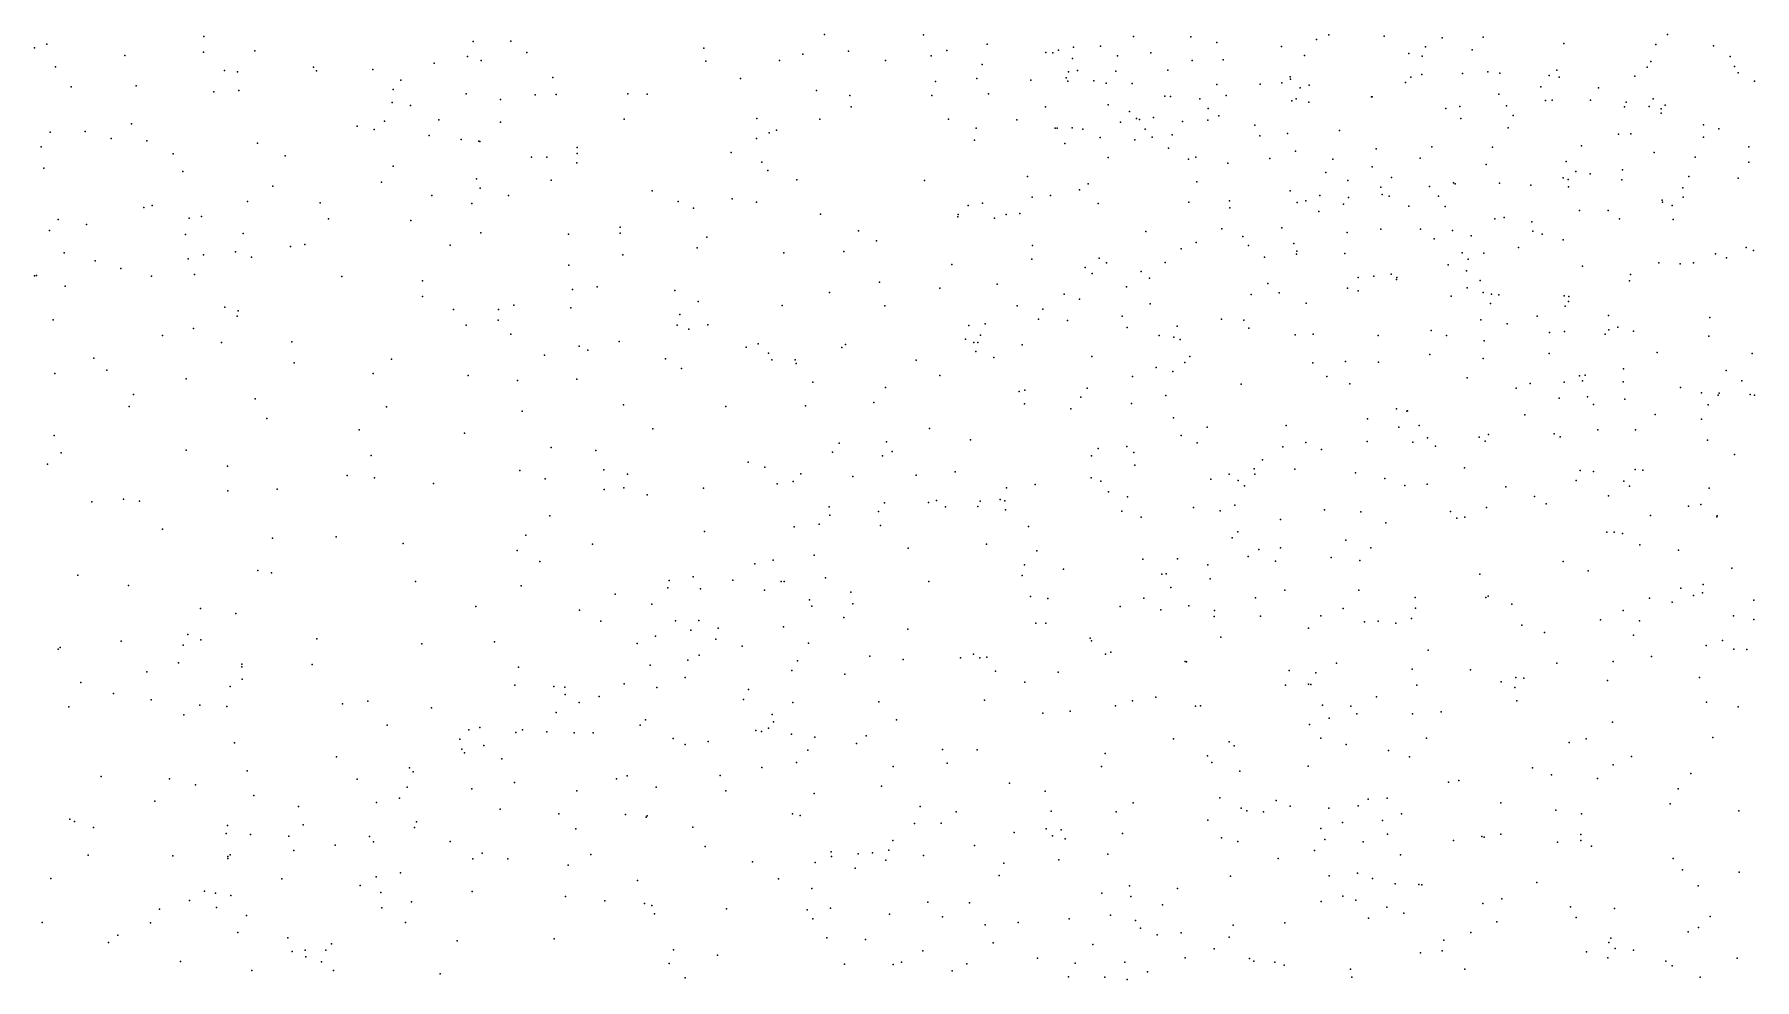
# Model space of a CAD drawing. Header units: metres. Extents: x -25 to 25, y -27.8 to 27.8.
# Drawn here: x -1.735 to -0.193, y 0.862 to 1.709 of the extents above; entities that cross this region are included whole.
import ezdxf

# ---------------------------------------------------------------- set-up
doc = ezdxf.new("R2010")
doc.units = ezdxf.units.M

msp = doc.modelspace()

# ---------------------------------------------------------------- linework, layer by layer
for p in [(-1.7353, 1.6972, 23.6906), (-1.7244, 1.7005, 23.3085), (-1.5834, 1.7072, 14.664), (-1.3421, 1.7029, 22.9886), (-1.3082, 1.703, 4.3875), (-1.1351, 1.6968, 24.3419), (-1.0268, 1.7091, 27.2506), (-0.938, 1.7087, 15.2326), (-0.881, 1.7003, 24.8904), (-0.8037, 1.6978, -10.2907), (-0.7795, 1.6985, -10.2108), (-0.7497, 1.7071, -4.6419), (-0.6983, 1.707, 23.038), (-0.6752, 1.7018, 14.7334), (-0.6171, 1.6982, -10.9184), (-0.5858, 1.7047, 14.4975), (-0.5746, 1.7086, 26.976), (-0.525, 1.7076, -11.0151), (-0.488, 1.6979, -9.8049), (-0.4731, 1.706, -22.1109), (-0.4362, 1.7065, -11.0222), (-0.364, 1.7011, 26.204), (-0.2816, 1.7002, 2.4776), (-0.2709, 1.7091, 10.4034), (-0.2297, 1.699, 23.1517), (-1.6544, 1.6901, 23.1576), (-1.5837, 1.6932, 15.3541), (-1.5378, 1.6945, 23.0746), (-1.3769, 1.6834, 24.7612), (-1.3469, 1.6894, 14.4629), (-1.3349, 1.6856, 24.1763), (-1.2938, 1.6928, 24.7294), (-1.1333, 1.6851, 19.9508), (-1.0673, 1.6857, 24.5534), (-1.0463, 1.6913, 24.4556), (-1.0053, 1.694, 24.6756), (-0.9721, 1.6857, 24.5569), (-0.9313, 1.6899, 13.756), (-0.9171, 1.6947, 24.8061), (-0.8854, 1.682, 24.6676), (-0.8283, 1.6929, 27.195), (-0.8223, 1.6925, 25.1837), (-0.8171, 1.6949, 11.0612), (-0.8046, 1.6874, 25.0289), (-0.7643, 1.6899, 14.9034), (-0.7342, 1.6926, 10.9398), (-0.6971, 1.6857, 24.1111), (-0.6693, 1.6862, 11.1374), (-0.5965, 1.6901, 25.8351), (-0.5029, 1.6921, 26.9282), (-0.491, 1.6895, -11.0767), (-0.4463, 1.6952, 18.0122), (-0.2859, 1.6848, 26.3688), (-0.2147, 1.6893, 24.1213), (-1.7164, 1.6802, 23.8261), (-1.5648, 1.6769, 23.9737), (-1.5533, 1.6756, 11.0112), (-1.4852, 1.6799, 15.3433), (-1.4823, 1.6765, 27.682), (-1.4319, 1.6776, 4.633), (-1.4069, 1.6682, 10.9228), (-1.2706, 1.6704, 24.2908), (-1.1021, 1.6697, 10.9039), (-0.9273, 1.667, 27.2839), (-0.8903, 1.6697, 22.9661), (-0.8418, 1.6682, 15.0145), (-0.8102, 1.6702, -3.9388), (-0.8087, 1.6672, -10.5512), (-0.808, 1.6757, 25.3193), (-0.8001, 1.6768, 24.6188), (-0.7854, 1.6674, -3.6592), (-0.7657, 1.6761, 24.5251), (-0.7192, 1.6771, -3.2873), (-0.6094, 1.6712, 23.0147), (-0.6092, 1.669, 18.7911), (-0.5058, 1.666, 27.0335), (-0.5013, 1.6708, 23.0336), (-0.4912, 1.6733, 13.3916), (-0.4548, 1.6742, 24.3521), (-0.4321, 1.6756, 26.8833), (-0.4212, 1.6744, -11.1558), (-0.3772, 1.6724, -14.0744), (-0.3702, 1.677, 24.2773), (-0.368, 1.6708, 23.0623), (-0.3002, 1.6716, 26.6452), (-0.2893, 1.6798, 26.5561), (-0.2108, 1.6804, -11.2834), (-0.2075, 1.6746, 26.9462), (-0.193, 1.6672, 11.4963), (-1.7023, 1.6622, 11.9208), (-1.6441, 1.6629, 23.9362), (-1.5744, 1.6577, 27.7693), (-1.5521, 1.6587, 24.825), (-1.4137, 1.6597, 27.6287), (-1.3481, 1.6559, 6.0347), (-1.3176, 1.6508, 26.0462), (-1.2864, 1.6551, 22.9261), (-1.2675, 1.6553, 11.4023), (-1.2034, 1.656, 24.4942), (-1.1858, 1.6557, 10.8822), (-1.0342, 1.6589, 27.3253), (-1.0042, 1.6543, 22.9338), (-0.9307, 1.6543, 15.1248), (-0.8799, 1.6558, 24.6577), (-0.7742, 1.6653, 13.6066), (-0.7511, 1.6651, 25.0935), (-0.7218, 1.6539, 24.9555), (-0.7167, 1.6534, 11.0726), (-0.6904, 1.6513, 14.6233), (-0.675, 1.6642, -9.9746), (-0.6667, 1.6543, 18.0469), (-0.6363, 1.6646, 23.9388), (-0.6167, 1.6656, 18.6288), (-0.6039, 1.6515, 18.949), (-0.6003, 1.6612, 11.1805), (-0.5923, 1.6635, 14.4175), (-0.5363, 1.6533, 24.4433), (-0.5357, 1.6532, 14.2886), (-0.4223, 1.6555, 11.3447), (-0.3845, 1.662, 26.1088), (-0.3329, 1.6613, -9.719), (-0.2839, 1.6514, 11.4496), (-1.4145, 1.6482, 6.2636), (-1.3983, 1.6454, 21.1558), (-1.0029, 1.6442, 15.1745), (-0.8288, 1.6443, -10.3883), (-0.7726, 1.6459, 27.2756), (-0.7533, 1.6401, -10.767), (-0.6829, 1.6426, 24.6543), (-0.6733, 1.636, 24.8568), (-0.608, 1.6497, -11.0008), (-0.5927, 1.6485, -5.1795), (-0.4699, 1.6426, 27.123), (-0.4572, 1.6446, 14.1472), (-0.4153, 1.6451, -9.7455), (-0.4093, 1.6365, 26.0212), (-0.3803, 1.65, 10.5022), (-0.3743, 1.6502, -11.2157), (-0.34, 1.6503, 13.9998), (-0.3096, 1.6441, 26.7779), (-0.3081, 1.6483, -2.4648), (-0.2875, 1.6446, 13.9081), (-0.2766, 1.6423, -11.285), (-0.2766, 1.6384, 3.3656), (-0.273, 1.6457, 26.2344), (-1.7214, 1.6216, 27.8478), (-1.6898, 1.6221, 24.8725), (-1.6483, 1.6289, 23.058), (-1.4459, 1.6268, 24.1836), (-1.4308, 1.624, 24.6566), (-1.4215, 1.6314, 4.9028), (-1.3727, 1.6325, 15.2912), (-1.3176, 1.6304, 24.3804), (-1.2067, 1.6331, 27.4874), (-1.0875, 1.6337, 27.4004), (-1.0765, 1.621, 22.8959), (-1.0701, 1.6233, 20.4611), (-1.031, 1.6331, 13.8799), (-0.9158, 1.6332, 4.2931), (-0.891, 1.625, 10.9414), (-0.8546, 1.6327, 27.3232), (-0.8201, 1.625, -10.6094), (-0.8184, 1.6251, 14.8683), (-0.8049, 1.6255, 24.5176), (-0.7953, 1.6241, -10.6901), (-0.7614, 1.6305, -10.076), (-0.7472, 1.6338, 22.9567), (-0.7446, 1.633, 25.3582), (-0.7394, 1.6242, 24.3562), (-0.732, 1.6346, 25.2701), (-0.7059, 1.631, 18.2755), (-0.6831, 1.6323, 27.2904), (-0.641, 1.6279, -9.9159), (-0.6116, 1.6204, 24.7009), (-0.565, 1.6231, 24.5827), (-0.4564, 1.6338, 25.9447), (-0.4139, 1.6253, 23.0051), (-0.3148, 1.6197, 26.9336), (-0.3039, 1.6199, 26.1326), (-0.2387, 1.6281, 23.0793), (-0.225, 1.6245, 13.2321), (-1.7293, 1.6083, 15.256), (-1.6667, 1.6158, 6.6784), (-1.6346, 1.6136, 10.9404), (-1.5353, 1.6116, 22.951), (-1.3815, 1.6184, 24.2734), (-1.3527, 1.6149, 25.6559), (-1.337, 1.6133, 10.833), (-1.336, 1.613, 27.5824), (-1.2487, 1.6079, 15.2414), (-1.0879, 1.6157, 15.1982), (-0.8925, 1.6143, 11.0863), (-0.8115, 1.6115, -10.2205), (-0.7797, 1.6168, 10.9984), (-0.7485, 1.6145, 27.352), (-0.7331, 1.617, 25.4686), (-0.7184, 1.6073, 14.5525), (-0.7152, 1.6191, 25.5699), (-0.6366, 1.6181, 25.0429), (-0.6047, 1.6046, -13.2547), (-0.5323, 1.6066, 27.317), (-0.4823, 1.6084, 3.6842), (-0.4279, 1.6082, 27.2627), (-0.3481, 1.6093, 27.061), (-0.2387, 1.6169, 1.9208), (-0.1981, 1.6083, 26.2908), (-1.7268, 1.5891, 10.9426), (-1.611, 1.6021, 22.9862), (-1.5106, 1.6003, 24.6925), (-1.4136, 1.5909, 22.8864), (-1.2896, 1.5992, 5.6473), (-1.276, 1.5992, 4.5362), (-1.249, 1.5939, 21.0614), (-1.2487, 1.6025, 22.8712), (-1.1105, 1.6034, 20.1404), (-1.0832, 1.5945, 10.8301), (-0.7726, 1.5989, 14.677), (-0.7006, 1.5973, -9.9751), (-0.6938, 1.5991, 4.1476), (-0.6652, 1.5937, 25.3029), (-0.6276, 1.598, 25.1861), (-0.5712, 1.5973, 25.7789), (-0.5359, 1.5905, 14.1777), (-0.4927, 1.5983, -11.1939), (-0.4337, 1.5924, -11.2452), (-0.362, 1.5953, -9.7094), (-0.2829, 1.6033, 13.792), (-0.2462, 1.5991, 2.26), (-0.198, 1.5947, 26.7411), (-1.6023, 1.5862, 24.1436), (-1.4243, 1.5767, 24.3958), (-1.3391, 1.5797, 5.4073), (-1.2721, 1.5786, 5.891), (-1.0777, 1.5872, 20.7429), (-1.0516, 1.5787, 27.4562), (-0.9371, 1.5783, 14.9763), (-0.845, 1.5819, -10.555), (-0.7906, 1.5751, 27.429), (-0.6931, 1.577, 14.443), (-0.5773, 1.5854, -11.1244), (-0.5577, 1.5782, 24.979), (-0.5184, 1.581, 11.188), (-0.463, 1.5762, 27.3795), (-0.4614, 1.5753, 24.5688), (-0.4217, 1.5757, -2.6917), (-0.3934, 1.574, 13.919), (-0.3645, 1.5807, -5.6031), (-0.3602, 1.5792, -11.3049), (-0.3532, 1.5863, 26.7919), (-0.3403, 1.5842, 22.9924), (-0.3119, 1.5789, 18.0385), (-0.3114, 1.5877, 24.3505), (-0.252, 1.5819, 24.2909), (-0.2077, 1.5804, 26.827), (-1.5444, 1.5593, 24.2356), (-1.5215, 1.5731, 10.811), (-1.4792, 1.5582, 14.5525), (-1.3791, 1.5649, 5.09), (-1.3356, 1.5712, 22.8548), (-1.3102, 1.5647, 15.2034), (-1.1815, 1.5688, 15.1568), (-1.1582, 1.5594, 22.8346), (-1.1096, 1.5617, 27.5179), (-1.0878, 1.5587, 4.405), (-0.8408, 1.5634, -10.6594), (-0.8244, 1.5647, 14.7344), (-0.7983, 1.5699, -10.7865), (-0.7001, 1.5588, -11.0118), (-0.6637, 1.5601, 25.515), (-0.6093, 1.5689, 25.655), (-0.6031, 1.5586, 11.0854), (-0.5954, 1.56, 27.4667), (-0.5829, 1.5648, 22.9237), (-0.5569, 1.5629, 25.1318), (-0.5281, 1.5721, 24.73), (-0.5269, 1.5657, -5.2956), (-0.5206, 1.5642, 24.8315), (-0.4844, 1.5729, 14.0567), (-0.4762, 1.5642, 18.6612), (-0.3597, 1.5726, 24.4305), (-0.2757, 1.5606, 27.2288), (-0.2754, 1.5589, 26.0694), (-0.2573, 1.5717, 27.0442), (-0.257, 1.5634, 27.13), (-1.7141, 1.5431, 24.7876), (-1.6374, 1.5541, 15.214), (-1.6297, 1.5558, 24.7445), (-1.5966, 1.5444, 10.7805), (-1.5856, 1.5459, 24.6728), (-1.4718, 1.5439, 24.4587), (-1.3431, 1.5576, 11.6085), (-1.1444, 1.5534, 10.7809), (-1.0306, 1.548, 15.0255), (-0.9075, 1.5456, 22.8519), (-0.9072, 1.5477, 14.8609), (-0.898, 1.5559, 27.4733), (-0.8853, 1.5578, 19.6302), (-0.8744, 1.5443, -22.4594), (-0.864, 1.5476, -10.4703), (-0.8518, 1.5486, -10.285), (-0.7814, 1.5577, 14.5886), (-0.6636, 1.5538, -9.9042), (-0.5837, 1.5505, 10.7775), (-0.5615, 1.5571, 26.6928), (-0.5028, 1.5552, 25.8125), (-0.4704, 1.555, 22.9335), (-0.4257, 1.5439, -9.7145), (-0.4175, 1.5451, 11.2742), (-0.3499, 1.5513, 23.646), (-0.3242, 1.5513, 11.3616), (-0.314, 1.5437, 13.7108), (-0.2669, 1.5559, 10.3229), (-0.266, 1.5432, 13.6239), (-1.722, 1.5334, 24.1672), (-1.6886, 1.5389, 10.788), (-1.5999, 1.5299, 22.9045), (-1.5483, 1.5307, 24.3294), (-1.3979, 1.5423, 27.665), (-1.3351, 1.5314, 25.8776), (-1.2565, 1.5302, 27.6006), (-1.2102, 1.5363, 25.256), (-1.21, 1.5309, 14.2712), (-1.1325, 1.5274, 20.9366), (-0.9964, 1.5332, 27.5086), (-0.7388, 1.5325, 27.5111), (-0.6707, 1.535, 19.3663), (-0.6518, 1.5279, 27.5235), (-0.6168, 1.5358, -3.1208), (-0.5583, 1.5317, 25.2821), (-0.5282, 1.5347, -11.2347), (-0.4925, 1.5347, -9.7491), (-0.4637, 1.5334, 18.0451), (-0.4472, 1.5286, -11.3109), (-0.3928, 1.5411, 27.456), (-0.3919, 1.5327, 25.9155), (-0.3833, 1.5302, 3.4242), (-1.7088, 1.5134, 22.9508), (-1.5838, 1.5117, 24.5702), (-1.5551, 1.5143, 21.2955), (-1.5059, 1.5191, 15.1399), (-1.493, 1.5207, 27.7389), (-1.3627, 1.5201, 10.7163), (-1.2077, 1.5117, 10.7357), (-1.1411, 1.5179, 14.1335), (-1.0635, 1.5133, 10.7719), (-1.0096, 1.5146, 14.9308), (-0.9802, 1.5241, 19.7797), (-0.8404, 1.5199, 14.6596), (-0.707, 1.5169, 26.5988), (-0.6937, 1.5227, -11.0723), (-0.6467, 1.5198, -11.1395), (-0.6061, 1.5218, -9.839), (-0.6037, 1.5122, 14.2392), (-0.6035, 1.515, 25.5599), (-0.5603, 1.5127, 27.5423), (-0.4802, 1.5259, 24.9647), (-0.4551, 1.5133, 13.9256), (-0.4356, 1.5131, 24.7612), (-0.4046, 1.5182, 24.6263), (-0.3645, 1.5249, -11.3632), (-0.2279, 1.5125, 22.977), (-0.2005, 1.5183, -2.4138), (-0.1939, 1.5155, 27.2919), (-1.6808, 1.5062, 24.237), (-1.658, 1.4993, 15.1485), (-1.5976, 1.5079, 10.687), (-1.5407, 1.5096, 11.8576), (-1.2562, 1.5024, 15.0806), (-0.9126, 1.5029, 10.8242), (-0.841, 1.5076, -10.2019), (-0.7931, 1.5002, 10.9028), (-0.7807, 1.5085, -4.3321), (-0.7741, 1.5044, -10.9803), (-0.7431, 1.4965, 10.9617), (-0.7214, 1.5046, 22.8524), (-0.6323, 1.5095, 24.079), (-0.4676, 1.5025, 19.0877), (-0.4512, 1.4972, 11.2099), (-0.4497, 1.5076, 18.502), (-0.3472, 1.5014, 13.6039), (-0.2788, 1.5044, -9.6647), (-0.2597, 1.5035, 27.4311), (-0.2477, 1.5043, 3.1921), (-0.218, 1.509, 13.4982), (-1.7354, 1.4929, 24.6921), (-1.7336, 1.4932, 10.6734), (-1.7077, 1.4836, 24.5967), (-1.6304, 1.4926, 24.3943), (-1.5919, 1.4941, 24.4874), (-1.4597, 1.4921, 10.6674), (-1.3873, 1.4883, 15.088), (-1.2307, 1.4829, 26.1257), (-0.9776, 1.4872, 13.829), (-0.9235, 1.4818, 14.7231), (-0.8721, 1.4854, -10.3088), (-0.7868, 1.4949, -3.9216), (-0.756, 1.4829, 27.5956), (-0.7355, 1.4906, -11.0359), (-0.6294, 1.4858, -5.0806), (-0.558, 1.4818, -9.7979), (-0.5484, 1.4913, 25.6269), (-0.5343, 1.4924, 25.3767), (-0.5187, 1.4942, 22.8819), (-0.5141, 1.4894, -11.3086), (-0.5138, 1.4912, 14.0203), (-0.4506, 1.4821, 23.787), (-0.4389, 1.4886, 25.058), (-0.3052, 1.4882, 22.9321), (-0.3042, 1.4939, 27.5046), (-1.3875, 1.4742, 6.3812), (-1.3055, 1.4665, 6.2492), (-1.2529, 1.4806, 22.7672), (-1.161, 1.4797, 15.0103), (-1.1402, 1.4699, 10.7025), (-1.0648, 1.4662, 14.876), (-1.0223, 1.4778, 27.594), (-0.9728, 1.4658, 22.7889), (-0.8543, 1.4658, -10.8701), (-0.812, 1.4762, 24.6143), (-0.7983, 1.4719, -10.065), (-0.735, 1.4676, -9.9776), (-0.6444, 1.476, -22.2473), (-0.6192, 1.4776, -13.0668), (-0.5949, 1.4683, 27.6354), (-0.5485, 1.4794, -12.8459), (-0.4651, 1.4744, 10.5793), (-0.4362, 1.4779, 25.8032), (-0.4297, 1.4679, 27.6108), (-0.4288, 1.4762, -11.3908), (-0.4222, 1.4756, -22.027), (-0.3636, 1.4749, -11.4222), (-0.3627, 1.4655, 18.8546), (-0.3598, 1.4697, 11.2954), (-0.3594, 1.4741, -9.6865), (-1.7187, 1.4532, 10.5932), (-1.5645, 1.4647, 15.0676), (-1.5535, 1.4565, 6.5978), (-1.5526, 1.4614, 22.8251), (-1.3596, 1.4625, 10.6387), (-1.3195, 1.453, 4.8392), (-1.3193, 1.4626, -11.0176), (-1.2544, 1.464, 4.6676), (-1.1566, 1.4582, 22.7609), (-0.8351, 1.454, 10.8345), (-0.831, 1.4629, -10.1428), (-0.8091, 1.4527, 14.4758), (-0.7599, 1.4567, -3.7579), (-0.6709, 1.4539, 14.299), (-0.651, 1.453, -9.8723), (-0.4385, 1.4534, 13.7089), (-0.388, 1.4566, 22.8869), (-0.3239, 1.4573, 25.8852), (-0.233, 1.4554, 27.5489), (-1.6204, 1.4393, 10.5744), (-1.5928, 1.4456, 27.8247), (-1.3481, 1.4486, 5.1898), (-1.3082, 1.4404, 14.9914), (-1.1591, 1.4487, -22.5897), (-1.1485, 1.445, 14.9037), (-1.1315, 1.4488, 27.6571), (-0.9006, 1.436, -10.6936), (-0.8974, 1.4483, 27.6504), (-0.8869, 1.4396, -10.7971), (-0.8827, 1.4496, 14.5931), (-0.7554, 1.4466, -11.098), (-0.7268, 1.4392, 13.5872), (-0.7136, 1.4377, 10.9086), (-0.7106, 1.4476, -4.7141), (-0.7081, 1.4356, 27.6922), (-0.6464, 1.446, 3.8526), (-0.6048, 1.4398, 3.6796), (-0.5888, 1.4405, 11.0249), (-0.5304, 1.4394, -11.365), (-0.483, 1.4438, 11.1462), (-0.4691, 1.4393, 13.4241), (-0.4147, 1.4496, 25.2004), (-0.3769, 1.4421, 13.5035), (-0.3633, 1.4429, 24.9921), (-0.3268, 1.4406, 24.7344), (-0.3236, 1.4443, 27.619), (-0.3154, 1.4468, 24.6514), (-0.3015, 1.4433, -5.6964), (-0.234, 1.4386, 26.691), (-1.5677, 1.4331, 14.6382), (-1.5045, 1.4335, 27.785), (-1.2781, 1.4217, 11.53), (-1.247, 1.4298, 25.3687), (-1.2392, 1.426, 14.8989), (-1.2109, 1.4338, 5.6703), (-1.0972, 1.4288, 14.8075), (-1.0864, 1.4319, 11.2262), (-1.0771, 1.4234, 25.0523), (-1.0113, 1.4286, 20.6004), (-1.0081, 1.4312, 14.704), (-0.8929, 1.433, -10.4503), (-0.8913, 1.4251, 10.7698), (-0.8895, 1.433, 4.3426), (-0.8751, 1.4197, -10.2802), (-0.8496, 1.431, -10.9615), (-0.7873, 1.4205, 19.6615), (-0.6992, 1.4206, 24.4248), (-0.484, 1.4222, 13.7865), (-0.4355, 1.4345, 13.5699), (-0.377, 1.4232, 27.6874), (-0.2802, 1.4242, -2.6215), (-0.195, 1.4232, 11.3944), (-1.7172, 1.4053, 22.8648), (-1.6821, 1.419, 6.7186), (-1.6704, 1.4083, 15.0792), (-1.5025, 1.4149, 10.556), (-1.4315, 1.4053, 14.9083), (-1.4152, 1.418, 21.2783), (-1.1694, 1.4185, 5.9193), (-1.1552, 1.4098, 10.6384), (-1.0742, 1.4174, -11.0507), (-1.0532, 1.4176, 22.743), (-1.0522, 1.4143, 27.7019), (-0.9447, 1.4171, 26.4104), (-0.7294, 1.4107, 22.8102), (-0.7147, 1.4071, -11.2304), (-0.7039, 1.415, -9.9328), (-0.589, 1.4149, 14.147), (-0.5597, 1.416, 14.0649), (-0.5302, 1.4153, 23.9651), (-0.4364, 1.4188, 25.4003), (-0.3105, 1.4093, 24.8765), (-0.2185, 1.408, 18.7479), (-1.5992, 1.4006, 15.0059), (-1.3465, 1.4034, 22.7295), (-1.3023, 1.3991, 27.751), (-1.2491, 1.4002, 14.8081), (-1.0374, 1.3975, 20.3375), (-0.9722, 1.3926, 10.7118), (-0.9234, 1.4033, -10.6182), (-0.8524, 1.389, -11.0335), (-0.8474, 1.3902, 27.7347), (-0.7914, 1.392, 26.4959), (-0.7507, 1.4025, 14.3789), (-0.6532, 1.3958, -3.3811), (-0.5765, 1.4024, 27.7314), (-0.5558, 1.3961, 3.5328), (-0.4505, 1.4013, 25.5164), (-0.4066, 1.3921, 18.32), (-0.3942, 1.3962, -2.8646), (-0.3636, 1.3975, 25.251), (-0.3498, 1.4032, 25.1671), (-0.3473, 1.3988, -11.5129), (-0.3449, 1.4036, 13.4105), (-0.3107, 1.3979, 22.8834), (-0.2593, 1.3927, -12.6164), (-0.2044, 1.3988, 13.3002), (-1.6503, 1.3756, 27.8459), (-1.6464, 1.3863, 10.4954), (-1.5375, 1.3826, 22.7644), (-1.4197, 1.3753, 14.811), (-1.2072, 1.3772, 27.7499), (-1.1154, 1.3757, 14.702), (-1.044, 1.3762, 13.9518), (-0.9826, 1.3793, 14.5841), (-0.8477, 1.3781, 14.4721), (-0.8061, 1.3735, -10.0613), (-0.7972, 1.3839, -11.1555), (-0.7517, 1.3783, -9.9909), (-0.7209, 1.3855, -3.6115), (-0.5139, 1.3735, 13.6978), (-0.368, 1.383, 11.2372), (-0.3426, 1.3843, -9.6748), (-0.3374, 1.3774, 25.7831), (-0.3094, 1.3823, 25.0792), (-0.2406, 1.3879, -9.6353), (-0.2346, 1.3773, 18.9934), (-0.2256, 1.3858, -11.5873), (-0.2248, 1.3876, 18.516), (-0.1968, 1.3864, 24.5309), (-0.1929, 1.3858, 25.9144), (-1.527, 1.3648, 10.4755), (-1.2981, 1.3716, 5.325), (-0.7141, 1.3654, -4.5285), (-0.6129, 1.3586, -9.8366), (-0.54, 1.3645, -11.4472), (-0.5046, 1.3716, 13.5434), (-0.5041, 1.3719, -9.7476), (-0.4937, 1.3586, 11.0785), (-0.399, 1.3682, 25.6008), (-0.2822, 1.3684, 11.3282), (-0.2405, 1.3644, 3.0956), (-1.7177, 1.3496, 10.3582), (-1.4442, 1.3548, 27.8044), (-1.3497, 1.3517, -22.622), (-1.1809, 1.3557, 22.6892), (-1.0139, 1.3428, 4.4934), (-0.9712, 1.3439, -10.6879), (-0.9329, 1.356, -10.9116), (-0.896, 1.3458, 11.0624), (-0.7071, 1.3497, -13.5052), (-0.6928, 1.343, -9.9133), (-0.6837, 1.3572, -11.3415), (-0.5952, 1.3434, 26.5438), (-0.5403, 1.3442, 13.9656), (-0.512, 1.3572, -5.3323), (-0.4993, 1.3437, -11.1347), (-0.4862, 1.3476, -11.5038), (-0.44, 1.3481, -5.4856), (-0.4345, 1.3446, -3.0477), (-0.4316, 1.3507, 11.1553), (-0.3726, 1.3513, 25.4757), (-0.3673, 1.3486, 3.2483), (-0.3334, 1.3547, 25.3166), (-0.2998, 1.3549, -11.5818), (-0.235, 1.3455, 13.2799), (-1.7115, 1.3341, 22.8085), (-1.5994, 1.3364, 10.3687), (-1.4333, 1.3317, 22.6929), (-1.2719, 1.3388, 22.6744), (-1.232, 1.3362, 11.3876), (-1.0197, 1.3348, 20.7348), (-0.9748, 1.3315, -10.7856), (-0.9663, 1.3354, -10.5426), (-0.7875, 1.3316, 10.7766), (-0.7815, 1.3379, -11.2445), (-0.7559, 1.3397, -4.0369), (-0.7494, 1.3345, 4.1606), (-0.6342, 1.328, 27.8083), (-0.6159, 1.3396, 10.9236), (-0.5813, 1.3372, 13.5361), (-0.4789, 1.3401, 3.3701), (-0.211, 1.3326, -11.6432), (-1.7237, 1.324, 14.854), (-1.5623, 1.3221, 21.4021), (-1.4548, 1.3137, 10.3867), (-1.4305, 1.3116, 14.5334), (-1.3001, 1.3182, 14.4149), (-1.2249, 1.319, 14.7071), (-1.2037, 1.315, 4.7543), (-1.0954, 1.3258, 10.5875), (-1.0804, 1.3212, 20.926), (-1.048, 1.3153, 14.6095), (-1.0015, 1.3128, 10.6296), (-0.9447, 1.3141, -10.4086), (-0.9097, 1.3171, -11.0659), (-0.7878, 1.3117, -11.1334), (-0.7486, 1.323, -11.3094), (-0.664, 1.315, 14.2487), (-0.6415, 1.3197, -11.4271), (-0.6409, 1.315, -4.9395), (-0.6053, 1.3195, -5.0904), (-0.5509, 1.3161, 10.9801), (-0.4529, 1.3208, -9.7061), (-0.3493, 1.3183, -13.8871), (-0.3373, 1.3175, 19.2188), (-0.3, 1.3191, 22.8504), (-0.293, 1.3187, 27.765), (-1.5619, 1.3, 6.6704), (-1.5178, 1.3016, 22.7001), (-1.3774, 1.3066, 10.4193), (-1.2774, 1.3107, 27.8168), (-1.2246, 1.3014, 25.9615), (-1.207, 1.3029, 25.4532), (-1.1858, 1.2965, 14.288), (-1.1354, 1.3024, 27.8177), (-1.0695, 1.3064, 20.1752), (-1.055, 1.3084, 19.9964), (-0.8636, 1.3029, -10.18), (-0.838, 1.3058, 27.8231), (-0.7791, 1.3087, 14.3924), (-0.7724, 1.2991, 22.7512), (-0.6805, 1.3106, 10.8406), (-0.6561, 1.3092, 10.8172), (-0.6502, 1.3047, -9.8656), (-0.5245, 1.311, 13.8089), (-0.5066, 1.305, 13.4004), (-0.4866, 1.306, 10.4883), (-0.4161, 1.3038, -11.5892), (-0.3529, 1.3092, 23.8458), (-0.3101, 1.3087, -9.6599), (-0.305, 1.3042, 25.6659), (-0.2337, 1.3024, 25.1338), (-1.684, 1.2901, 10.2258), (-1.6556, 1.2927, 15.1002), (-1.6413, 1.2908, 27.8535), (-1.0226, 1.2857, -10.8729), (-0.9785, 1.2815, -11.0355), (-0.973, 1.2892, 27.8318), (-0.9336, 1.2897, 14.5382), (-0.9264, 1.2913, -10.3126), (-0.9185, 1.2857, -11.1588), (-0.8895, 1.286, 24.8939), (-0.8874, 1.2908, -10.248), (-0.8694, 1.2922, 10.695), (-0.8651, 1.291, -11.2294), (-0.8646, 1.2832, 13.7824), (-0.7602, 1.2819, -22.314), (-0.7552, 1.2947, 27.8372), (-0.6959, 1.2853, 13.6311), (-0.672, 1.2823, 19.6127), (-0.659, 1.2872, 22.7716), (-0.5787, 1.283, -9.8085), (-0.5461, 1.2814, -11.5536), (-0.4655, 1.2817, 19.4008), (-0.4332, 1.2851, 11.0994), (-0.3904, 1.2949, 26.546), (-0.3797, 1.2885, -9.6845), (-0.3239, 1.2955, -11.629), (-0.2522, 1.2862, 25.7639), (-0.2412, 1.2877, 25.2257), (-1.6204, 1.2658, 15.0045), (-1.2731, 1.2778, 5.2026), (-1.0541, 1.2678, 26.212), (-1.0318, 1.2703, -10.9569), (-1.022, 1.2782, -10.5826), (-0.9768, 1.2691, 25.0341), (-0.8439, 1.268, 14.4564), (-0.7431, 1.2765, -11.4128), (-0.6179, 1.2743, 24.4836), (-0.5237, 1.2713, 13.9105), (-0.4599, 1.2757, 13.3074), (-0.4527, 1.2765, 24.0391), (-0.2862, 1.2779, -2.8967), (-0.2268, 1.2769, -9.627), (-0.2266, 1.2778, 11.353), (-1.5219, 1.2578, 27.8489), (-1.4647, 1.2589, 10.2855), (-1.4047, 1.253, -11.0694), (-1.2948, 1.2604, 21.2405), (-1.2351, 1.2522, 25.7741), (-1.1344, 1.2635, 25.3077), (-0.8817, 1.2523, -11.3044), (-0.6614, 1.258, -4.6522), (-0.6564, 1.2633, 27.8607), (-0.5593, 1.256, 27.8609), (-0.3253, 1.2629, 27.8216), (-0.3189, 1.2631, -21.9219), (-0.3113, 1.2618, 11.2589), (-0.2957, 1.2516, -11.6858), (-1.3026, 1.2465, 10.3857), (-1.2823, 1.2368, 27.8607), (-1.0893, 1.2347, -10.8423), (-1.073, 1.2379, -10.6666), (-1.0363, 1.2423, 10.5505), (-0.9519, 1.2486, -11.2086), (-0.8364, 1.2462, 26.3692), (-0.7416, 1.2388, -11.4832), (-0.7105, 1.2391, 14.3288), (-0.6471, 1.2413, 3.5517), (-0.6376, 1.2475, -11.5555), (-0.6225, 1.2371, 14.2001), (-0.6181, 1.2489, -3.4326), (-0.5726, 1.2403, 14.1109), (-0.5468, 1.2377, -5.2146), (-0.5369, 1.249, 22.7864), (-0.3645, 1.2369, 22.8138), (-0.2611, 1.2469, 25.4784), (-1.6964, 1.2244, 15.2127), (-1.5351, 1.2286, 14.7544), (-1.5227, 1.2266, 10.1911), (-1.3938, 1.2187, 27.867), (-1.1663, 1.2197, -22.5069), (-1.1448, 1.2231, 27.8754), (-1.109, 1.2199, -10.9201), (-1.0658, 1.2187, -11.0794), (-1.0632, 1.2188, -10.5664), (-1.0261, 1.2222, 11.1092), (-0.9334, 1.2189, 27.8843), (-0.8497, 1.2243, -10.1194), (-0.8475, 1.2337, 22.7002), (-0.8125, 1.2299, -11.4317), (-0.7245, 1.2255, 3.8609), (-0.7204, 1.2258, 22.745), (-0.6831, 1.2337, 26.4358), (-0.6811, 1.2213, -9.9031), (-0.4394, 1.2254, -9.7104), (-0.3422, 1.2283, -9.6782), (-0.2133, 1.2309, 27.7999), (-1.6511, 1.2154, 22.709), (-1.2988, 1.215, 22.6225), (-1.2146, 1.2075, 6.3652), (-1.1674, 1.2133, 11.1963), (-1.138, 1.2123, 14.6176), (-1.0808, 1.211, 5.7689), (-1.0033, 1.2094, 22.6434), (-0.8422, 1.2054, 27.8921), (-0.8267, 1.2035, 10.6601), (-0.7405, 1.204, -9.9669), (-0.7163, 1.2134, -3.7693), (-0.6405, 1.2043, 22.7617), (-0.6141, 1.2112, -9.8441), (-0.5479, 1.211, 13.3422), (-0.4972, 1.2046, 10.9562), (-0.434, 1.2046, 27.8785), (-0.4317, 1.2057, -11.7023), (-0.2871, 1.2038, -12.4193), (-0.2591, 1.213, 26.4935), (-0.2476, 1.2062, 13.3823), (-0.2396, 1.2086, -9.6408), (-0.239, 1.2162, -11.7445), (-1.5866, 1.1946, 14.8312), (-1.5548, 1.1901, 22.6545), (-1.3395, 1.1963, 10.2845), (-1.2467, 1.1932, 10.3493), (-1.1817, 1.1986, 22.6163), (-1.0405, 1.2024, -10.4767), (-1.0382, 1.1968, -11.2165), (-1.0015, 1.1988, -10.3983), (-0.7618, 1.1963, -12.937), (-0.7253, 1.1935, 10.7302), (-0.7001, 1.1969, -11.5938), (-0.6772, 1.1928, -4.3837), (-0.5818, 1.1881, -11.6645), (-0.5617, 1.1945, 13.4322), (-0.497, 1.1949, -12.4983), (-0.4106, 1.1986, -3.1849), (-0.3108, 1.1927, -11.7448), (-0.2669, 1.2004, 3.0735), (-0.2117, 1.1882, 25.5674), (-0.1935, 1.202, 10.037), (-1.2274, 1.1834, 14.6288), (-1.1604, 1.1836, -10.8147), (-1.1468, 1.1751, 21.0943), (-1.1396, 1.1839, 10.4248), (-1.1224, 1.177, 5.5103), (-1.0638, 1.1783, 20.282), (-1.0096, 1.1865, 20.5988), (-0.9523, 1.1761, -11.3782), (-0.8373, 1.1816, -11.4842), (-0.8285, 1.1816, 4.3447), (-0.6775, 1.1875, 27.9036), (-0.6361, 1.1877, -11.2404), (-0.5929, 1.1769, -4.9925), (-0.5427, 1.1827, -9.7882), (-0.5303, 1.1833, 13.9628), (-0.5146, 1.1816, -11.7017), (-0.5006, 1.1857, -5.3536), (-0.4015, 1.1797, 11.0631), (-0.3814, 1.1731, 10.1034), (-0.3312, 1.1844, 27.8692), (-0.296, 1.1835, 22.8284), (-0.1936, 1.1849, 25.4555), (-1.7142, 1.1581, 27.8852), (-1.7123, 1.1596, 6.7957), (-1.6575, 1.1653, 10.0323), (-1.6019, 1.1617, 11.8668), (-1.5977, 1.1714, 14.9403), (-1.5861, 1.1667, 21.4653), (-1.4822, 1.1674, 11.7405), (-1.3881, 1.1631, 10.1958), (-1.3228, 1.1649, 11.4721), (-1.1948, 1.1632, 4.9774), (-1.1784, 1.1699, -10.7395), (-1.1244, 1.1671, -11.1659), (-1.1006, 1.161, -10.5398), (-1.0414, 1.1635, 14.5526), (-0.7886, 1.168, 14.4084), (-0.7876, 1.1658, 22.6961), (-0.6714, 1.169, -11.6517), (-0.4857, 1.1574, 22.7824), (-0.3014, 1.1706, -9.6705), (-0.2364, 1.1616, 13.1718), (-0.2218, 1.1659, 11.3147), (-0.2116, 1.1582, 19.3725), (-0.2, 1.1578, 22.8546), (-1.6063, 1.146, -11.056), (-1.5494, 1.1424, 14.7362), (-1.5493, 1.1447, 27.8895), (-1.4864, 1.1445, 14.7056), (-1.3013, 1.142, 10.2284), (-1.1833, 1.1439, -11.1142), (-1.1496, 1.1484, 25.6587), (-1.1392, 1.1528, 25.8683), (-1.0511, 1.1476, -11.238), (-0.9863, 1.152, 27.9294), (-0.9563, 1.1489, -10.2541), (-0.9049, 1.1503, -11.465), (-0.8934, 1.1536, 22.6542), (-0.8877, 1.1505, -10.1764), (-0.8814, 1.1511, 14.4884), (-0.7749, 1.1536, -10.0074), (-0.7702, 1.1555, -11.5878), (-0.7035, 1.1471, -13.4319), (-0.7024, 1.1469, -9.932), (-0.5679, 1.1458, 14.1311), (-0.3702, 1.1458, 19.4483), (-0.3198, 1.1471, -11.7981), (-0.2854, 1.1516, 11.2079), (-1.6938, 1.1283, 22.6782), (-1.6345, 1.1379, 15.1867), (-1.5492, 1.1312, 10.027), (-1.2066, 1.1271, -10.6666), (-1.1519, 1.1328, -10.5827), (-1.0562, 1.1392, -11.3076), (-1.0088, 1.1359, -10.3172), (-0.8737, 1.1385, 10.9439), (-0.8474, 1.1285, -10.0909), (-0.8173, 1.1375, 24.9618), (-0.6103, 1.139, -11.7147), (-0.5929, 1.1269, -9.8345), (-0.5908, 1.1265, 10.7935), (-0.5864, 1.137, -4.8271), (-0.5, 1.1403, 10.8948), (-0.4477, 1.1398, -11.7787), (-0.4201, 1.1289, 24.2753), (-0.4071, 1.1328, -9.7095), (-0.3997, 1.1322, 3.1827), (-0.3249, 1.1302, 11.1167), (-0.2422, 1.1327, 23.9998), (-1.6646, 1.1184, 15.2855), (-1.6308, 1.1128, 27.8927), (-1.5599, 1.1248, 14.7745), (-1.4365, 1.1117, 14.6157), (-1.3045, 1.1259, 14.6349), (-1.2697, 1.1246, -10.9208), (-1.2598, 1.1242, -10.8462), (-1.2596, 1.1177, -10.7646), (-1.2291, 1.1159, 27.954), (-1.1772, 1.1239, 14.5955), (-1.0995, 1.113, 14.2432), (-1.095, 1.1221, -10.4625), (-0.9783, 1.1111, 22.6164), (-0.8833, 1.1124, -11.5431), (-0.7506, 1.1119, -11.6607), (-0.7299, 1.1152, 10.783), (-0.6134, 1.1259, -13.6223), (-0.5319, 1.1155, 13.2489), (-0.4959, 1.1258, 27.9293), (-0.4078, 1.1238, 13.2004), (-0.4061, 1.1118, 10.9841), (-0.2361, 1.1106, -9.654), (-1.7045, 1.1064, 15.3633), (-1.6014, 1.0994, 9.9671), (-1.5872, 1.1079, 15.064), (-1.5628, 1.1069, 14.8884), (-1.459, 1.1093, 27.9261), (-1.3794, 1.1057, 10.097), (-1.2675, 1.1015, -11.0842), (-1.2469, 1.1104, 22.5815), (-1.0739, 1.0995, 27.9704), (-1.0553, 1.1105, -10.3764), (-0.8311, 1.1009, 14.4413), (-0.8066, 1.1027, -11.3306), (-0.7659, 1.1075, 13.798), (-0.6942, 1.1071, 10.6768), (-0.6897, 1.1074, 22.7137), (-0.5804, 1.108, 13.3446), (-0.5745, 1.0964, 13.5248), (-0.5549, 1.1071, -11.7779), (-0.5497, 1.1002, 13.6299), (-0.4997, 1.1003, 10.1767), (-0.4739, 1.1019, 24.519), (-0.2077, 1.1065, -11.8542), (-1.4192, 1.0901, -22.521), (-1.3458, 1.0859, -10.9353), (-1.3359, 1.0881, 27.9608), (-1.3038, 1.0836, 11.2973), (-1.2976, 1.0858, 10.1286), (-1.2758, 1.0841, -10.6562), (-1.2515, 1.0832, -11.2024), (-1.2345, 1.0832, -10.5817), (-1.1921, 1.0902, 14.401), (-1.1875, 1.0948, -11.24), (-1.0885, 1.0854, 6.1183), (-1.0834, 1.0844, 20.9454), (-1.0772, 1.0874, -11.3896), (-1.0727, 1.0931, 22.5909), (-1.0564, 1.0819, 20.4455), (-0.9895, 1.0806, 14.525), (-0.9625, 1.095, -11.4905), (-0.5921, 1.0908, 10.427), (-0.3203, 1.0928, -9.6854), (-1.556, 1.0743, 6.7462), (-1.3538, 1.0776, -10.8569), (-1.352, 1.0687, 6.6138), (-1.3497, 1.0654, -11.0807), (-1.3323, 1.0719, -10.7141), (-1.1627, 1.078, -11.3167), (-1.152, 1.0728, -10.4497), (-1.1311, 1.0755, 5.0947), (-1.0418, 1.0677, 25.475), (-1.0357, 1.0792, 20.7485), (-0.9981, 1.0737, -10.2469), (-0.9212, 1.0682, 10.4526), (-0.89, 1.0681, 22.6288), (-0.7753, 1.0646, -11.707), (-0.714, 1.0779, 3.6388), (-0.6641, 1.0752, -11.7772), (-0.6596, 1.0716, -9.8988), (-0.5818, 1.0784, 19.6247), (-0.5591, 1.0728, 24.7308), (-0.5212, 1.0673, 13.8515), (-0.4872, 1.0784, -9.7559), (-0.3591, 1.0746, 22.7998), (-0.3438, 1.0777, 27.9292), (-0.2304, 1.079, 22.8375), (-1.5447, 1.0491, 27.9386), (-1.4645, 1.0617, 9.9874), (-1.3991, 1.0519, -10.7911), (-1.3162, 1.0599, 14.5279), (-1.0831, 1.0522, -10.3252), (-1.0521, 1.0567, -11.4675), (-0.9653, 1.053, -22.3706), (-0.917, 1.056, -10.149), (-0.7786, 1.053, 22.667), (-0.6834, 1.0626, 10.6168), (-0.6797, 1.0565, 24.9387), (-0.6546, 1.049, 3.4551), (-0.5932, 1.0533, 13.4207), (-0.5023, 1.0618, 22.7675), (-0.3922, 1.0518, -5.4938), (-0.3198, 1.0544, 11.0252), (-0.3034, 1.0619, 24.1901), (-1.6754, 1.0442, 15.0066), (-1.6142, 1.042, 15.2851), (-1.5909, 1.0366, 9.8978), (-1.446, 1.0416, -10.9198), (-1.4012, 1.0346, -10.7093), (-1.3958, 1.0484, -11.0271), (-1.3048, 1.0388, -11.251), (-1.2135, 1.0419, 10.1401), (-1.2039, 1.0448, 6.4944), (-1.1778, 1.0344, -11.3936), (-1.1204, 1.0449, 10.2336), (-0.9757, 1.0353, -10.183), (-0.8611, 1.038, -10.0845), (-0.4673, 1.0391, 13.1925), (-0.458, 1.0406, 13.6248), (-0.375, 1.0455, 26.3728), (-0.3337, 1.0422, -11.5746), (-0.25, 1.0468, 9.8867), (-1.6274, 1.0221, 27.9313), (-1.5387, 1.027, 14.8645), (-1.4287, 1.0208, 11.4925), (-1.4079, 1.0248, -11.1603), (-1.3431, 1.0331, -10.6052), (-1.2489, 1.0312, -11.3292), (-1.1154, 1.0313, 20.2921), (-1.0363, 1.029, 4.8665), (-0.8291, 1.0309, 19.7638), (-0.7502, 1.0205, -9.9607), (-0.6725, 1.0249, 22.711), (-0.6219, 1.0225, 10.6403), (-0.5395, 1.0238, -11.8695), (-0.5223, 1.0248, 27.9788), (-0.4205, 1.0204, 9.9291), (-0.2687, 1.0196, 3.0638), (-0.2614, 1.033, 13.1093), (-1.7036, 1.0058, 15.4743), (-1.6993, 1.0039, 9.8181), (-1.4987, 1.0173, 14.7471), (-1.3929, 1.0034, -11.1996), (-1.3178, 1.0148, 21.3371), (-1.2651, 1.0105, 10.0515), (-1.2054, 1.0099, 11.048), (-1.1868, 1.0076, -10.3883), (-1.1858, 1.0088, 14.5725), (-1.0557, 1.0105, -10.2441), (-1.0486, 1.0092, -11.5474), (-0.9411, 1.0173, -12.6252), (-0.9088, 1.0125, 14.4952), (-0.8237, 1.0131, -11.7345), (-0.7653, 1.0123, -11.7834), (-0.6831, 1.0051, -9.92), (-0.6533, 1.0156, 27.9924), (-0.6483, 1.0133, 14.2515), (-0.6333, 1.0124, 26.2862), (-0.6094, 1.0175, -9.8649), (-0.5747, 1.0158, -22.0966), (-0.5625, 1.0029, 14.1225), (-0.5484, 1.0177, -4.4026), (-0.5266, 1.0048, 13.7325), (-0.5094, 1.0107, 10.7129), (-0.3712, 1.014, 13.1542), (-0.348, 1.0107, 10.8932), (-0.2069, 1.0134, -9.6687), (-1.6824, 0.9985, 11.826), (-1.5633, 0.993, 11.6948), (-1.5622, 1.0003, 15.2115), (-1.5416, 0.9921, 15.1234), (-1.5073, 0.9905, -11.0712), (-1.4943, 1.0007, 21.4691), (-1.435, 0.9902, 27.9916), (-1.3945, 0.9984, -11.2383), (-1.2498, 0.9972, -11.3972), (-1.1449, 0.9988, -11.4766), (-0.9463, 1.0019, 4.7273), (-0.9222, 1.0023, 10.3754), (-0.8567, 0.994, 13.9959), (-0.8281, 0.9972, 10.4531), (-0.8224, 0.991, 25.2332), (-0.8147, 0.9963, 4.4874), (-0.8111, 0.9882, -12.2377), (-0.7597, 0.993, 10.5043), (-0.671, 0.9891, 10.5686), (-0.5818, 0.9976, 13.2613), (-0.5784, 0.9877, -4.2305), (-0.522, 0.9923, 24.904), (-0.4374, 0.9903, 22.7845), (-0.4354, 0.9898, -11.9269), (-0.4204, 0.9924, 27.9769), (-0.3486, 0.9922, -11.9253), (-1.6871, 0.9735, 21.571), (-1.6113, 0.9729, 15.3813), (-1.5621, 0.9724, -10.992), (-1.5598, 0.9738, -10.8883), (-1.5027, 0.9778, -11.1433), (-1.4657, 0.9825, -10.6565), (-1.4314, 0.9856, 9.9191), (-1.3626, 0.9859, 14.6298), (-1.3339, 0.9754, -11.3608), (-1.2364, 0.9741, 22.5583), (-1.134, 0.9813, -10.2903), (-1.0209, 0.9765, -10.1739), (-1.0206, 0.9723, 22.5801), (-0.9966, 0.9748, -11.6433), (-0.984, 0.9758, 28.0232), (-0.9692, 0.9781, 10.8718), (-0.9656, 0.9868, 25.9339), (-0.9381, 0.9733, 14.1454), (-0.8923, 0.9822, 22.6175), (-0.7728, 0.9745, 4.1087), (-0.6563, 0.9857, -11.5559), (-0.5874, 0.9779, 13.5065), (-0.5439, 0.9854, -9.8176), (-0.5105, 0.974, -12.1164), (-0.4628, 0.9867, -9.759), (-0.3697, 0.9851, -11.8518), (-0.3487, 0.9866, 24.6346), (-0.3392, 0.9816, 22.8232), (-1.562, 0.9705, 22.5962), (-1.4072, 0.9577, -10.5296), (-1.3423, 0.9703, -10.4777), (-1.311, 0.9702, 28.0196), (-1.2569, 0.9645, 14.5855), (-1.0915, 0.9677, 6.2916), (-1.0352, 0.9671, 5.877), (-0.9994, 0.9618, 5.5018), (-0.9719, 0.9691, 10.2867), (-0.866, 0.9663, -10.0677), (-0.8169, 0.9694, 14.4249), (-0.6202, 0.9705, 10.2023), (-0.5491, 0.9576, -11.9317), (-0.2658, 0.9707, -5.6411), (-0.2575, 0.9605, 10.9474), (-0.2067, 0.9584, 11.0515), (-1.7207, 0.9528, 6.8916), (-1.583, 0.9412, -10.8052), (-1.5134, 0.9524, 9.8404), (-1.4434, 0.9464, 11.3504), (-1.4289, 0.9541, 14.7131), (-1.3428, 0.941, 22.5578), (-1.1947, 0.9509, 20.1262), (-1.0682, 0.9525, 14.3358), (-1.0384, 0.9437, -12.4094), (-0.8704, 0.9554, 28.0233), (-0.7535, 0.9462, -13.2533), (-0.7104, 0.9437, 10.414), (-0.6629, 0.9548, -11.9083), (-0.5744, 0.9551, 10.6021), (-0.5356, 0.9526, 14.0105), (-0.5151, 0.948, -3.5501), (-0.494, 0.9473, 19.6258), (-0.4913, 0.947, 10.6492), (-0.3881, 0.949, 9.7937), (-0.2436, 0.9461, -11.9778), (-1.5963, 0.9329, -11.0411), (-1.573, 0.9395, -10.7355), (-1.5721, 0.9266, -11.1647), (-1.5592, 0.9375, 14.9221), (-1.4249, 0.94, 14.6962), (-1.4238, 0.9265, -11.3384), (-1.3973, 0.9317, 11.1278), (-1.2592, 0.9365, 6.6415), (-1.2238, 0.9326, 9.9995), (-1.1882, 0.9303, -11.5425), (-1.1817, 0.9284, 10.9184), (-1.1148, 0.9255, -11.6078), (-1.0214, 0.9261, 14.5174), (-0.9342, 0.9314, 25.5923), (-0.8969, 0.9309, 10.7424), (-0.7783, 0.9396, 10.5689), (-0.7522, 0.9365, 3.8201), (-0.7237, 0.929, 10.4514), (-0.5815, 0.9321, 28.0134), (-0.562, 0.9369, 13.6089), (-0.5506, 0.9332, 22.7604), (-0.5228, 0.9269, 13.9298), (-0.4366, 0.9302, 13.1546), (-0.4196, 0.9346, 3.1896), (-0.358, 0.9274, 13.1151), (-0.3186, 0.9258, 10.7699), (-1.7285, 0.9133, 22.6246), (-1.6314, 0.913, -10.8867), (-1.6232, 0.9253, -10.9714), (-1.5453, 0.9196, 28.0016), (-1.4027, 0.9132, -10.463), (-1.1795, 0.921, -10.2661), (-1.0425, 0.9247, 10.1571), (-1.0375, 0.9166, -11.6826), (-0.9686, 0.9208, 4.9845), (-0.9211, 0.9183, -11.7779), (-0.8827, 0.9112, 10.294), (-0.8533, 0.9132, -11.6448), (-0.8076, 0.9166, -11.8595), (-0.7705, 0.9198, -9.9812), (-0.7481, 0.9151, 26.115), (-0.6606, 0.9109, -9.9135), (-0.614, 0.913, -11.8468), (-0.5391, 0.9171, 13.6992), (-0.5075, 0.9217, -9.8058), (-0.4239, 0.9138, -5.3851), (-0.3529, 0.9176, 27.9831), (-0.2327, 0.9187, 10.8767), (-1.669, 0.8953, 15.1214), (-1.6606, 0.9018, 9.7433), (-1.5531, 0.9043, -10.6428), (-1.508, 0.8996, 22.5703), (-1.3562, 0.8967, -10.3936), (-1.2694, 0.8987, -10.3134), (-1.0247, 0.8994, -10.138), (-0.9902, 0.898, 28.0556), (-0.8758, 0.895, -11.8377), (-0.7437, 0.9083, 4.368), (-0.7287, 0.9022, -11.925), (-0.7071, 0.9039, 13.9247), (-0.6641, 0.9, -11.9642), (-0.4716, 0.8973, -12.011), (-0.4474, 0.9043, 22.7915), (-0.3236, 0.8952, -12.0163), (-0.3219, 0.8992, -9.7229), (-0.2525, 0.9049, 9.71), (-0.2432, 0.9089, 24.8563), (-1.5043, 0.8874, 15.2194), (-1.4927, 0.8886, 15.1304), (-1.492, 0.8826, -10.5138), (-1.474, 0.8885, 6.8214), (-1.4689, 0.894, 28.0345), (-1.1623, 0.8887, 21.0997), (-1.123, 0.884, -10.1869), (-0.9386, 0.8878, -10.0896), (-0.836, 0.8814, 4.7898), (-0.7864, 0.8936, 10.3544), (-0.7036, 0.8817, 3.6093), (-0.6775, 0.8897, 25.2467), (-0.6457, 0.8809, 22.7193), (-0.4924, 0.8862, 25.0927), (-0.473, 0.8879, 13.7687), (-0.3435, 0.887, -21.8879), (-0.3246, 0.8815, 22.8415), (-0.3178, 0.8898, -3.3797), (-0.3014, 0.8884, 10.6882), (-0.2085, 0.8813, 27.945), (-1.6043, 0.8782, 15.4497), (-1.5403, 0.8703, -10.5689), (-1.4781, 0.8781, 14.8573), (-1.4671, 0.8703, 15.0242), (-1.3715, 0.8673, 9.8354), (-1.1663, 0.8765, -11.464), (-1.0091, 0.8758, 5.695), (-0.9654, 0.8755, 10.1725), (-0.958, 0.8776, 22.5851), (-0.9124, 0.8699, 5.2731), (-0.8992, 0.8761, 28.0562), (-0.808, 0.8646, -11.9069), (-0.8022, 0.8768, 28.0477), (-0.7756, 0.8643, 25.4222), (-0.7576, 0.8778, 4.6288), (-0.7374, 0.869, 10.2188), (-0.6419, 0.8786, 14.2122), (-0.6231, 0.8777, 13.2815), (-0.6148, 0.875, 13.4878), (-0.5553, 0.8714, -12.0118), (-0.5542, 0.8643, 3.3346), (-0.4528, 0.8713, -4.7817), (-0.2724, 0.8786, 19.6042), (-0.2669, 0.8743, 25.0257), (-0.2418, 0.8644, -9.7029), (-1.1518, 0.8637, 9.9905), (-0.7554, 0.8621, 3.9705)]:
    msp.add_point(p)

doc.saveas('drawing.dxf')
